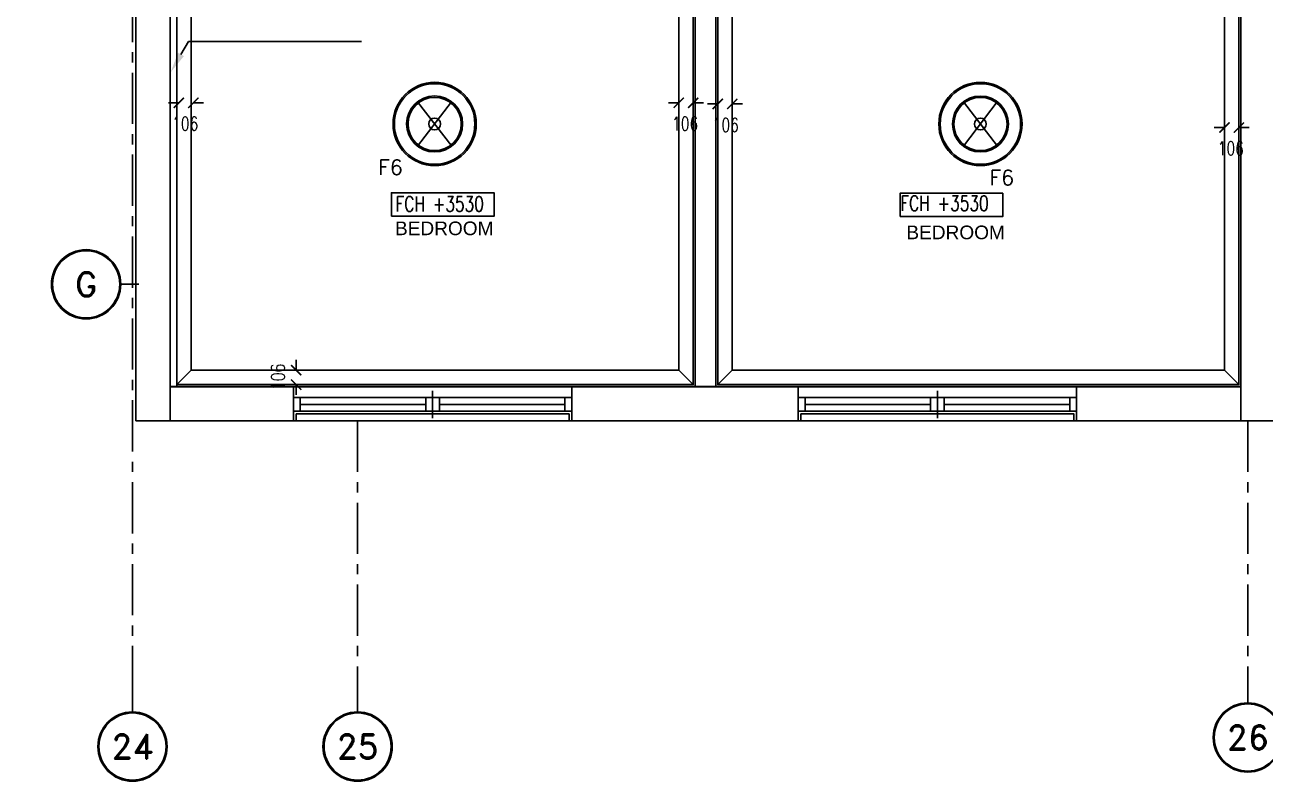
# Model space of a CAD drawing. Header units: millimetres. Extents: x 186805 to 449048, y 2167 to 51540.
# Drawn here: x 419714 to 428805, y 3742 to 9284 of the extents above; entities that cross this region are included whole.
import ezdxf
from ezdxf.enums import TextEntityAlignment as Align

# ---------------------------------------------------------------- set-up
doc = ezdxf.new("R2010")
doc.units = ezdxf.units.MM
for name, pattern in [('BC$0$XR-BAS2-BLOCK-B$1$CENTER', [2, 1.25, -0.25, 0.25, -0.25]), ('CENTER', [2, 1.25, -0.25, 0.25, -0.25]), ('HIDDEN2', [0.1875, 0.125, -0.0625])]:
    doc.linetypes.add(name, pattern=pattern)
doc.layers.get('0').update_dxf_attribs({"linetype": 'CONTINUOUS'})
doc.layers.get('Defpoints').update_dxf_attribs({"linetype": 'CONTINUOUS'})
doc.layers.add('0-60x60-C', color=3, linetype='CONTINUOUS', lineweight=13)
doc.layers.add('wall', color=4, linetype='CONTINUOUS', lineweight=25)
for name, color, linetype in [('0-cornice-C', 3, 'CONTINUOUS'), ('0TG-grid', 9, 'CENTER'), ('0TG-text', 4, 'CONTINUOUS'), ('5 cm Ins.plasticboard', 211, 'CONTINUOUS'), ('A-ABOVE DOOR', 1, 'HIDDEN2'), ('A-CONC-BLDG', 6, 'CONTINUOUS'), ('A-HATCH', 252, 'CONTINUOUS'), ('A-JOINT', 4, 'CONTINUOUS'), ('a-wall', 140, 'CONTINUOUS'), ('A-WIND', 4, 'CONTINUOUS'), ('ALAN', 6, 'CONTINUOUS'), ('BC$0$SHORE-AXE$0$A-SYMBOLS', 55, 'CONTINUOUS'), ('dimension', 7, 'CONTINUOUS'), ('E-ARMATUR', 2, 'CONTINUOUS'), ('TEXT', 3, 'CONTINUOUS'), ('txt1', 4, 'CONTINUOUS')]:
    doc.layers.add(name, color=color, linetype=linetype)
doc.layers.add('D-ACC-150MM THICK', color=97, linetype='CONTINUOUS', true_color=0x309d2a)
doc.styles.add('BC$0$SHORE-AXE$0$ROMAND', font='ROMAND')
doc.styles.add('BW.B$0$SAS', font='sanss___.ttf')
doc.styles.add('ROMANS_075', font='romans.shx', dxfattribs={"width": 0.75})
doc.dimstyles.new('ARCH_1-50B$0', dxfattribs={"dimscale": 1000, "dimtxt": 0.11, "dimasz": 0.075, "dimexe": 0.05, "dimexo": 0.05, "dimgap": 0.055, "dimtad": 0, "dimdec": 0, "dimrnd": 1, "dimzin": 12, "dimdsep": 46, "dimtxsty": 'ROMANS_075', "dimblk1": 'ARCHTICK', "dimblk2": 'ARCHTICK', "dimsah": 1, "dimcen": 0.07, "dimclrd": 9, "dimclre": 9, "dimadec": 0, "dimazin": 0, "dimtfac": 1, "dimtdec": 0, "dimtofl": 0, "dimtmove": 0, "dimatfit": 3, "dimldrblk": 'ARCHTICK', "dimfxl": 0.05, "dimtolj": 1, "dimtzin": 12, "dimarcsym": 0})

# ---------------------------------------------------------------- blocks, each defined once
blk = doc.blocks.new('A$C7C4A1575')
at = {"layer": 'A-ABOVE DOOR', "color": 8, "linetype": 'Continuous'}
for p, q in [((23640.1, 45150), (21600.1, 45150)), ((27340.1, 45150), (25300.1, 45150)), ((21600.1, 44900), (23640.1, 44900)), ((25300.1, 44900), (27340.1, 44900))]:
    blk.add_line(p, q, dxfattribs=at)
at = {"layer": 'A-CONC-BLDG', "color": 8}
for points in [[(20395.1, 41750), (20145.1, 41750), (20145.1, 45150), (20395.1, 45150)], [(28495.1, 41750), (28245.1, 41750), (28245.1, 45150), (28495.1, 45150)]]:
    blk.add_lwpolyline(points, close=True, dxfattribs=at)
at = {"layer": 'A-JOINT', "color": 8}
blk.add_line((28195.1, 44900), (28195.1, 41550), dxfattribs=at)
blk.add_lwpolyline([(28245.1, 40300), (28195.1, 40300), (28195.1, 44900)], dxfattribs=at)
at = {"layer": 'a-wall', "color": 8}
for p, q in [((21600.1, 45150), (19940.1, 45150)), ((21600.1, 44900), (21600.1, 45150)), ((25300.1, 45150), (23640.1, 45150)), ((23640.1, 45150), (23640.1, 44900)), ((25300.1, 44900), (25300.1, 45150)), ((27340.1, 45150), (27340.1, 44900)), ((28245.1, 45150), (27340.1, 45150)), ((20395.1, 44900), (21600.1, 44900)), ((23640.1, 44900), (25300.1, 44900)), ((24245.1, 40300), (24245.1, 44900)), ((24395.1, 44900), (24395.1, 40300)), ((27340.1, 44900), (28245.1, 44900))]:
    blk.add_line(p, q, dxfattribs=at)
at = {"layer": 'A-WIND', "color": 8}
for p, q in [((22620.1, 45130), (22620.1, 44930)), ((26320.1, 45130), (26320.1, 44930)), ((21600.1, 45080), (23640.1, 45080)), ((21650.1, 44980), (21650.1, 45080)), ((22570.1, 45030), (21650.1, 45030)), ((22570.1, 44980), (22570.1, 45080)), ((22670.1, 44980), (22670.1, 45080)), ((23590.1, 45030), (22670.1, 45030)), ((23590.1, 44980), (23590.1, 45080)), ((25300.1, 45080), (27340.1, 45080)), ((25350.1, 44980), (25350.1, 45080)), ((26270.1, 45030), (25350.1, 45030)), ((26270.1, 44980), (26270.1, 45080)), ((26370.1, 44980), (26370.1, 45080)), ((27290.1, 45030), (26370.1, 45030)), ((27290.1, 44980), (27290.1, 45080)), ((21600.1, 44980), (23640.1, 44980)), ((25300.1, 44980), (27340.1, 44980))]:
    blk.add_line(p, q, dxfattribs=at)
at = {"layer": 'ALAN', "color": 8}
blk.add_lwpolyline([(29807.5, 32774), (28495.1, 34086.4), (28495.1, 45150), (27320.1, 45150), (27320.1, 45100), (25320.1, 45100), (25320.1, 45150), (23620.1, 45150), (23620.1, 45100), (21620.1, 45100), (21620.1, 45150), (19920.1, 45150)], dxfattribs=at)
at = {"layer": 'txt1', "color": 8}
for p, q in [((28164.7, 42465.6), (28110.6, 42372)), ((28164.7, 42465.6), (28110.6, 42372)), ((28110.6, 42372), (26842, 42372))]:
    blk.add_line(p, q, dxfattribs=at)
blk.add_solid([(28239.7, 42595.5), (28143, 42478.1), (28186.3, 42453.1)], dxfattribs=at)
blk.add_solid([(28239.7, 42595.5), (28143, 42478.1), (28186.3, 42453.1)], dxfattribs=at)
blk = doc.blocks.new('A$C32DD6ECA')
at = {"layer": '0-60x60-C', "color": 16, "xscale": 0.0418312498368323, "yscale": 0.0418312498368323, "zscale": 0.0418312498368323, "rotation": 180}
blk.add_blockref('A$C7C4A1575', (4397.08, 2202.64), dxfattribs=at)
blk = doc.blocks.new('W1')
at = {"layer": 'A-WIND'}
for p, q in [((-1000, 230), (-1000, 30)), ((-2020, 180), (20, 180)), ((-1970, 80), (-1970, 180)), ((-1050, 130), (-1970, 130)), ((-1050, 80), (-1050, 180)), ((-950, 80), (-950, 180)), ((-30, 130), (-950, 130)), ((-30, 80), (-30, 180)), ((-2020, 80), (20, 80))]:
    blk.add_line(p, q, dxfattribs=at)
blk = doc.blocks.new('BC$0$SHORE-AXE$0$A-SYM18')
at = {"color": 0, "linetype": 'ByBlock'}
blk.add_line((0, 266), (0, 0), dxfattribs=at)
for radius in [508, 500, 492]:
    blk.add_circle((0, 774), radius, dxfattribs=at)
at = {"color": 0, "linetype": 'ByBlock', "style": 'BC$0$SHORE-AXE$0$ROMAND'}
blk.add_attdef('AXE_NUMBER', text='', height=360, dxfattribs=at).set_placement((0, 774), align=Align.MIDDLE)
blk = doc.blocks.new('_ArchTick')
at = {"color": 0, "linetype": 'ByBlock', "const_width": 0.15}
blk.add_lwpolyline([(-0.5, -0.5), (0.5, 0.5)], dxfattribs=at)
blk = doc.blocks.new('*D99')
at = {"layer": 'Defpoints', "color": 0, "transparency": 16777216}
for p in [(-577122.9, -214184.1), (-577122.9, -214184.1), (-577016.9, -214184.1)]:
    blk.add_point(p, dxfattribs=at)
at = {"layer": 'dimension', "color": 9, "lineweight": -2, "transparency": 16777216}
for p, q in [((-577122.9, -214184.1), (-577197.9, -214184.1)), ((-577016.9, -214184.1), (-576941.9, -214184.1))]:
    blk.add_line(p, q, dxfattribs=at)
at = {"layer": 'dimension', "color": 9, "lineweight": -2, "transparency": 16777216, "xscale": 75, "yscale": 75, "zscale": 75}
blk.add_blockref('_ArchTick', (-577122.9, -214184.1), dxfattribs=at)
at = {"layer": 'dimension', "color": 9, "lineweight": -2, "transparency": 16777216, "xscale": 75, "yscale": 75, "zscale": 75, "rotation": 180}
blk.add_blockref('_ArchTick', (-577016.9, -214184.1), dxfattribs=at)
at = {"layer": 'dimension', "color": 0, "transparency": 16777216, "insert": (-577076.5, -214337), "char_height": 100, "attachment_point": 5, "style": 'ROMANS_075'}
blk.add_mtext('\\A1;106', dxfattribs=at)
blk = doc.blocks.new('*D100')
at = {"layer": 'Defpoints', "color": 0, "transparency": 16777216}
for p in [(-579927.1, -216143.1), (-579927.1, -216143.1), (-579927.1, -216249.1)]:
    blk.add_point(p, dxfattribs=at)
at = {"layer": 'dimension', "color": 9, "lineweight": -2, "transparency": 16777216}
for p, q in [((-579927.1, -216143.1), (-579927.1, -216068.1)), ((-579877.1, -216143.1), (-579877.1, -216143.1)), ((-579927.1, -216249.1), (-579927.1, -216324.1)), ((-579877.1, -216249.1), (-579877.1, -216249.1))]:
    blk.add_line(p, q, dxfattribs=at)
at = {"layer": 'dimension', "color": 9, "lineweight": -2, "transparency": 16777216, "xscale": 75, "yscale": 75, "zscale": 75}
for p, rotation in [((-579927.1, -216143.1), 270), ((-579927.1, -216249.1), 90)]:
    blk.add_blockref('_ArchTick', p, dxfattribs=dict(at, rotation=rotation))
at = {"layer": 'dimension', "color": 0, "transparency": 16777216, "insert": (-580060.6, -216192.4), "char_height": 100, "attachment_point": 5, "rotation": 90, "style": 'ROMANS_075'}
blk.add_mtext('\\A1;106', dxfattribs=at)
blk = doc.blocks.new('*D101')
at = {"layer": 'Defpoints', "color": 0, "transparency": 16777216}
for p in [(-576836.9, -214192.2), (-576836.9, -214192.2), (-576730.9, -214192.2)]:
    blk.add_point(p, dxfattribs=at)
at = {"layer": 'dimension', "color": 9, "lineweight": -2, "transparency": 16777216}
for p, q in [((-576836.9, -214192.2), (-576911.9, -214192.2)), ((-576730.9, -214192.2), (-576655.9, -214192.2))]:
    blk.add_line(p, q, dxfattribs=at)
at = {"layer": 'dimension', "color": 9, "lineweight": -2, "transparency": 16777216, "xscale": 75, "yscale": 75, "zscale": 75}
blk.add_blockref('_ArchTick', (-576836.9, -214192.2), dxfattribs=at)
at = {"layer": 'dimension', "color": 9, "lineweight": -2, "transparency": 16777216, "xscale": 75, "yscale": 75, "zscale": 75, "rotation": 180}
blk.add_blockref('_ArchTick', (-576730.9, -214192.2), dxfattribs=at)
at = {"layer": 'dimension', "color": 0, "transparency": 16777216, "insert": (-576778.4, -214346), "char_height": 100, "attachment_point": 5, "style": 'ROMANS_075'}
blk.add_mtext('\\A1;106', dxfattribs=at)
blk = doc.blocks.new('*D107')
at = {"layer": 'Defpoints', "color": 0, "transparency": 16777216}
for p in [(-573122.9, -214365.6), (-573122.9, -214365.6), (-573016.9, -214365.6)]:
    blk.add_point(p, dxfattribs=at)
at = {"layer": 'dimension', "color": 9, "lineweight": -2, "transparency": 16777216}
for p, q in [((-573122.9, -214365.6), (-573197.9, -214365.6)), ((-573016.9, -214365.6), (-572941.9, -214365.6))]:
    blk.add_line(p, q, dxfattribs=at)
at = {"layer": 'dimension', "color": 9, "lineweight": -2, "transparency": 16777216, "xscale": 75, "yscale": 75, "zscale": 75}
blk.add_blockref('_ArchTick', (-573122.9, -214365.6), dxfattribs=at)
at = {"layer": 'dimension', "color": 9, "lineweight": -2, "transparency": 16777216, "xscale": 75, "yscale": 75, "zscale": 75, "rotation": 180}
blk.add_blockref('_ArchTick', (-573016.9, -214365.6), dxfattribs=at)
at = {"layer": 'dimension', "color": 0, "transparency": 16777216, "insert": (-573076.5, -214518.4), "char_height": 100, "attachment_point": 5, "style": 'ROMANS_075'}
blk.add_mtext('\\A1;106', dxfattribs=at)
blk = doc.blocks.new('*D201')
at = {"layer": 'Defpoints', "color": 0, "transparency": 16777216}
for p in [(-580786.9, -214184.1), (-580786.9, -214184.1), (-580680.9, -214184.1)]:
    blk.add_point(p, dxfattribs=at)
at = {"layer": 'dimension', "color": 9, "lineweight": -2, "transparency": 16777216}
for p, q in [((-580786.9, -214184.1), (-580861.9, -214184.1)), ((-580680.9, -214184.1), (-580605.9, -214184.1))]:
    blk.add_line(p, q, dxfattribs=at)
at = {"layer": 'dimension', "color": 9, "lineweight": -2, "transparency": 16777216, "xscale": 75, "yscale": 75, "zscale": 75}
blk.add_blockref('_ArchTick', (-580786.9, -214184.1), dxfattribs=at)
at = {"layer": 'dimension', "color": 9, "lineweight": -2, "transparency": 16777216, "xscale": 75, "yscale": 75, "zscale": 75, "rotation": 180}
blk.add_blockref('_ArchTick', (-580680.9, -214184.1), dxfattribs=at)
at = {"layer": 'dimension', "color": 0, "transparency": 16777216, "insert": (-580740.5, -214337), "char_height": 100, "attachment_point": 5, "style": 'ROMANS_075'}
blk.add_mtext('\\A1;106', dxfattribs=at)
blk = doc.blocks.new('F66')
at = {"layer": 'E-ARMATUR'}
h = blk.add_hatch(color=16, dxfattribs=at)
h.paths.add_polyline_path([(-295, 0, -0.414214), (0, 295), (0, 305, 0.414214), (-305, 0, 0.414214), (0, -305), (0, -295, -0.414214)])
h.paths.add_polyline_path([(-195, 0, -0.414214), (0, 195), (0, 205, 0.414214), (-205, 0, 0.414214), (0, -205), (0, -195, -0.414214)], flags=17)
h = blk.add_hatch(color=16, dxfattribs=at)
h.paths.add_polyline_path([(195, 0), (205, 0, 0.414214), (0, 205), (0, 195, -0.414214)], flags=17)
h.paths.add_polyline_path([(295, 0), (305, 0, 0.414214), (0, 305), (0, 295, -0.414214)])
h = blk.add_hatch(color=16, dxfattribs=at)
h.paths.add_polyline_path([(205, 0), (195, 0, -0.414214), (0, -195), (0, -205, 0.414214)])
h.paths.add_polyline_path([(305, 0), (295, 0, -0.414214), (0, -295), (0, -305, 0.414214)])
at = {"layer": 'E-ARMATUR', "color": 16}
for p, q in [((124, -163.2), (-125, 162.4)), ((-125, -162.4), (125, 162.4))]:
    blk.add_line(p, q, dxfattribs=at)
for radius in [305, 295, 205, 195, 43.2]:
    blk.add_circle((0, 0), radius, dxfattribs=at)
blk = doc.blocks.new('A$C35C014DB')
at = {"color": 9}
for points in [[(3203.6, 7582.9), (3383.6, 7582.9), (3383.6, 8332.9), (4703.6, 8332.9), (4703.6, 3762.9), (918.6, 3762.9), (918.6, 3762.9)], [(8424.5, 7582.9), (8703.6, 7303.9), (8703.6, 3762.9), (4883.6, 3762.9), (4883.6, 8332.9), (6053.6, 8332.9), (6053.6, 7582.9), (6233.6, 7582.9), (6233.6, 7582.9)]]:
    blk.add_lwpolyline(points, dxfattribs=at)
at = {"layer": '0-cornice-C', "color": 1}
for p, q in [((1024.6, 3868.9), (918.6, 3762.9)), ((4597.6, 3868.9), (4703.6, 3762.9)), ((4989.6, 3868.9), (4883.6, 3762.9)), ((8597.6, 3868.9), (8703.6, 3762.9))]:
    blk.add_line(p, q, dxfattribs=at)
for points in [[(1024.6, 3868.9), (4597.6, 3868.9), (4597.6, 7476.9), (1024.6, 7476.9)], [(8597.6, 7260), (8597.6, 3868.9), (4989.6, 3868.9), (4989.6, 7476.9), (8380.6, 7476.9)]]:
    blk.add_lwpolyline(points, close=True, dxfattribs=at)
at = {"layer": '0TG-grid', "linetype": 'BC$0$XR-BAS2-BLOCK-B$1$CENTER', "ltscale": 300}
for p, q in [((593.6, 15047.9), (593.6, 1497.9)), ((2243.6, 3497.9), (2243.6, 1497.9)), ((8768.6, 3497.9), (8768.6, 1497.9))]:
    blk.add_line(p, q, dxfattribs=at)
at = {"layer": '5 cm Ins.plasticboard'}
blk.add_lwpolyline([(868.6, 8347.9), (918.6, 8347.9), (918.6, 3747.9)], dxfattribs=at)
at = {"layer": 'A-ABOVE DOOR', "linetype": 'Continuous'}
for p, q in [((3813.6, 3747.9), (1773.6, 3747.9)), ((7513.6, 3747.9), (5473.6, 3747.9)), ((1773.6, 3497.9), (3813.6, 3497.9)), ((5473.6, 3497.9), (7513.6, 3497.9))]:
    blk.add_line(p, q, dxfattribs=at)
at = {"layer": 'A-CONC-BLDG'}
for points in [[(618.6, 6897.9), (868.6, 6897.9), (868.6, 3497.9), (618.6, 3497.9)], [(8718.6, 6897.9), (8968.6, 6897.9), (8968.6, 3497.9), (8718.6, 3497.9)]]:
    blk.add_lwpolyline(points, close=True, dxfattribs=at)
at = {"layer": 'A-HATCH'}
blk.add_line((618.6, 3497.9), (868.6, 3497.9), dxfattribs=at)
at = {"layer": 'D-ACC-150MM THICK'}
blk.add_line((4868.6, 3747.9), (4718.6, 3747.9), dxfattribs=at)
at = {"layer": 'TEXT', "color": 4}
for points in [[(2491.5, 4996.5), (3244, 4996.5), (3244, 5168.3), (2491.5, 5168.3)], [(6219.4, 4993.9), (6971.9, 4993.9), (6971.9, 5165.7), (6219.4, 5165.7)]]:
    blk.add_lwpolyline(points, close=True, dxfattribs=at)
at = {"layer": 'wall'}
for p, q in [((4718.6, 3747.9), (4718.6, 8347.9)), ((4868.6, 8347.9), (4868.6, 3747.9)), ((1773.6, 3747.9), (868.6, 3747.9)), ((1773.6, 3497.9), (1773.6, 3747.9)), ((5473.6, 3747.9), (3813.6, 3747.9)), ((3813.6, 3747.9), (3813.6, 3497.9)), ((5473.6, 3497.9), (5473.6, 3747.9)), ((8718.6, 3747.9), (7513.6, 3747.9)), ((7513.6, 3747.9), (7513.6, 3497.9)), ((868.6, 3497.9), (1773.6, 3497.9)), ((3813.6, 3497.9), (5473.6, 3497.9)), ((7513.6, 3497.9), (9173.6, 3497.9))]:
    blk.add_line(p, q, dxfattribs=at)
at = {"layer": 'A-WIND', "rotation": 180}
for p in [(1793.6, 3747.9), (5493.6, 3747.9)]:
    blk.add_blockref('W1', p, dxfattribs=at)
at = {"layer": 'BC$0$SHORE-AXE$0$A-SYMBOLS'}
ref = blk.add_blockref('BC$0$SHORE-AXE$0$A-SYM18', (640.7, 4498), dxfattribs=dict(at, xscale=-0.5, yscale=0.5, zscale=0.5, rotation=90))
ref.add_attrib('AXE_NUMBER', 'G', dxfattribs={"layer": '0', "color": 3, "linetype": 'ByBlock', "height": 180, "style": 'BC$0$SHORE-AXE$0$ROMAND'}).set_placement((253.9, 4498), align=Align.MIDDLE)
ref = blk.add_blockref('BC$0$SHORE-AXE$0$A-SYM18', (8768.6, 1564.4), dxfattribs=dict(at, xscale=0.5, yscale=0.5, zscale=0.5, rotation=180))
ref.add_attrib('AXE_NUMBER', '26', dxfattribs={"layer": '0', "color": 3, "linetype": 'ByBlock', "height": 180, "style": 'BC$0$SHORE-AXE$0$ROMAND'}).set_placement((8768.6, 1177.6), align=Align.MIDDLE)
ref = blk.add_blockref('BC$0$SHORE-AXE$0$A-SYM18', (593.6, 1497.9), dxfattribs=dict(at, xscale=-0.5, yscale=0.5, zscale=0.5, rotation=180))
ref.add_attrib('AXE_NUMBER', '24', dxfattribs={"layer": '0', "color": 3, "linetype": 'ByBlock', "height": 180, "style": 'BC$0$SHORE-AXE$0$ROMAND'}).set_placement((593.6, 1111.2), align=Align.MIDDLE)
ref = blk.add_blockref('BC$0$SHORE-AXE$0$A-SYM18', (2243.6, 1497.9), dxfattribs=dict(at, xscale=0.5, yscale=0.5, zscale=0.5, rotation=180))
ref.add_attrib('AXE_NUMBER', '25', dxfattribs={"layer": '0', "color": 3, "linetype": 'ByBlock', "height": 180, "style": 'BC$0$SHORE-AXE$0$ROMAND'}).set_placement((2243.6, 1111.2), align=Align.MIDDLE)
at = {"layer": 'E-ARMATUR', "xscale": -1, "rotation": 180}
for p in [(2808.1, 5672.9), (6808.6, 5672.5)]:
    blk.add_blockref('F66', p, dxfattribs=at)
at = {"layer": '0TG-text', "style": 'BW.B$0$SAS'}
for p in [(2878.5, 4858), (6626.9, 4828.4)]:
    blk.add_text('BEDROOM', height=100, dxfattribs=at).set_placement(p, align=Align.CENTER)
at = {"layer": 'TEXT', "color": 2, "linetype": 'Continuous', "style": 'ROMANS_075'}
for p in [(2395.5, 5300.4), (6875.7, 5224.9)]:
    blk.add_text('F6', height=110, dxfattribs=at).set_placement(p)
at = {"layer": 'TEXT', "color": 2, "linetype": 'Continuous', "char_height": 110, "attachment_point": 4, "style": 'ROMANS_075'}
for insert in [(2522.1, 5087.1), (6222.4, 5092)]:
    blk.add_mtext('FCH +3530', dxfattribs=dict(at, insert=insert))
at = {"layer": 'dimension'}
for base, p1, p2, angle, picture, middle in [((933.6, 5827.9), (1039.6, 5827.9), (933.6, 5827.9), 180, '*D201', (979.9, 5675.1)), ((4597.6, 5827.9), (4703.6, 5827.9), (4597.6, 5827.9), 180, '*D99', (4643.9, 5675.1)), ((8597.6, 5646.5), (8703.6, 5646.5), (8597.6, 5646.5), 180, '*D107', (8643.9, 5493.6)), ((1793.3, 3868.9), (1793.3, 3762.9), (1793.3, 3868.9), 270, '*D100', (1659.9, 3819.6))]:
    dim = blk.add_linear_dim(base=base, p1=p1, p2=p2, angle=angle, dimstyle='ARCH_1-50B$0', override={"dimtxt": 0.1, "dimtmove": 2}, dxfattribs=at)
    dim.commit()
    dim.dimension.update_dxf_attribs({"geometry": picture, "text_midpoint": middle, "dimtype": 128, "insert": (581720.5, 220012)})
dim = blk.add_linear_dim(base=(4883.6, 5819.9), p1=(4989.6, 5819.9), p2=(4883.6, 5819.9), dimstyle='ARCH_1-50B$0', override={"dimtxt": 0.1, "dimtmove": 2}, dxfattribs=at)
dim.commit()
dim.dimension.update_dxf_attribs({"geometry": '*D101', "text_midpoint": (4942.1, 5666), "dimtype": 128, "insert": (581720.5, 220012)})

msp = doc.modelspace()

# ---------------------------------------------------------------- block references
at = {"linetype": 'ByBlock'}
msp.add_blockref('A$C35C014DB', (419909.3, 2884.3), dxfattribs=at)
at = {"layer": '0-60x60-C', "color": 16, "xscale": 23.90557308239969, "yscale": 23.90557308239969, "zscale": 23.90557308239969}
msp.add_blockref('A$C32DD6ECA', (343908.2, -1123), dxfattribs=at)

doc.saveas('drawing.dxf')
